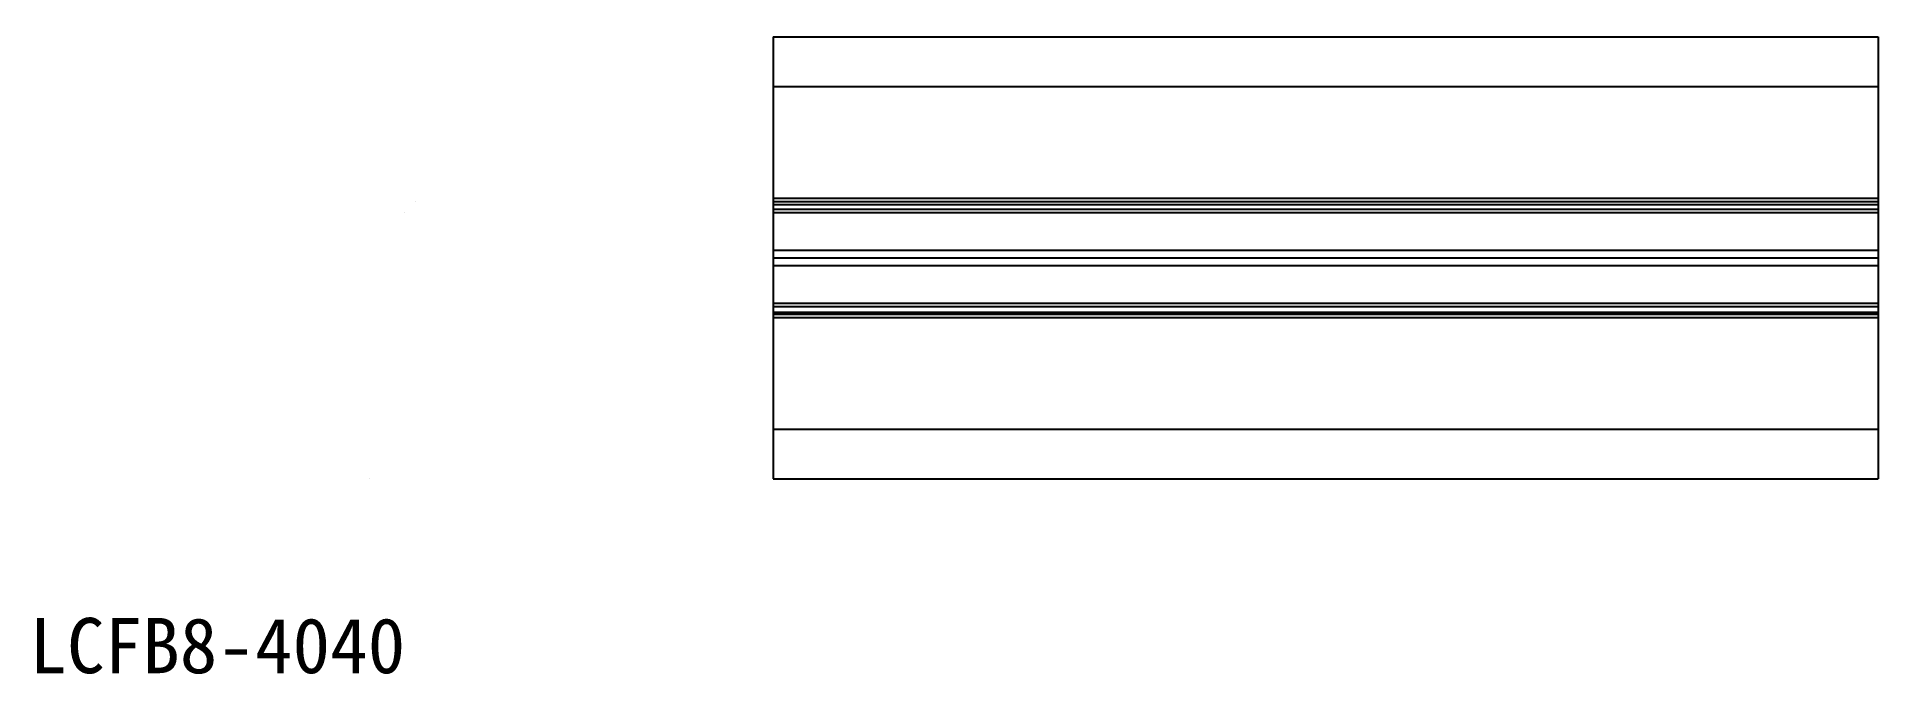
# Model space of a CAD drawing. Header units: millimetres. Extents: x 12 to 179, y -112 to -54.
import ezdxf

# ---------------------------------------------------------------- set-up
doc = ezdxf.new("R2010")
doc.units = ezdxf.units.MM
doc.styles.add('楷体', font='SimSun.ttf')

msp = doc.modelspace()

# ---------------------------------------------------------------- linework, layer by layer
for p, q in [((78.5, -53.9), (178.5, -53.9)), ((78.5, -53.9), (78.5, -93.9)), ((178.5, -53.9), (178.5, -93.9)), ((78.5, -58.4), (178.5, -58.4)), ((45.17, -69.8), (45.17, -69.8)), ((46.17, -68.8), (46.17, -68.8)), ((78.5, -68.5), (178.5, -68.5)), ((78.5, -68.8), (178.5, -68.8)), ((78.5, -69.08), (178.5, -69.08)), ((78.5, -69.5), (178.5, -69.5)), ((78.5, -69.8), (178.5, -69.8)), ((78.5, -73.21), (178.5, -73.21)), ((78.5, -73.9), (178.5, -73.9)), ((78.5, -74.59), (178.5, -74.59)), ((78.5, -78), (178.5, -78)), ((78.5, -78.3), (178.5, -78.3)), ((78.5, -78.8), (178.5, -78.8)), ((78.5, -79), (178.5, -79)), ((78.5, -79.3), (178.5, -79.3)), ((78.5, -89.4), (178.5, -89.4)), ((41.97, -93.9), (41.97, -93.9)), ((78.5, -93.9), (178.5, -93.9))]:
    msp.add_line(p, q)

# ---------------------------------------------------------------- texts
at = {"color": 1, "lineweight": 0, "insert": (11.21, -106.48), "char_height": 5, "width": 69.1022, "attachment_point": 1, "rotation": 360, "style": '楷体'}
msp.add_mtext('{\\fSimSun|b0|i0|c134|p2;\\C256;LCFB8-4040}', dxfattribs=at)

doc.saveas('drawing.dxf')
